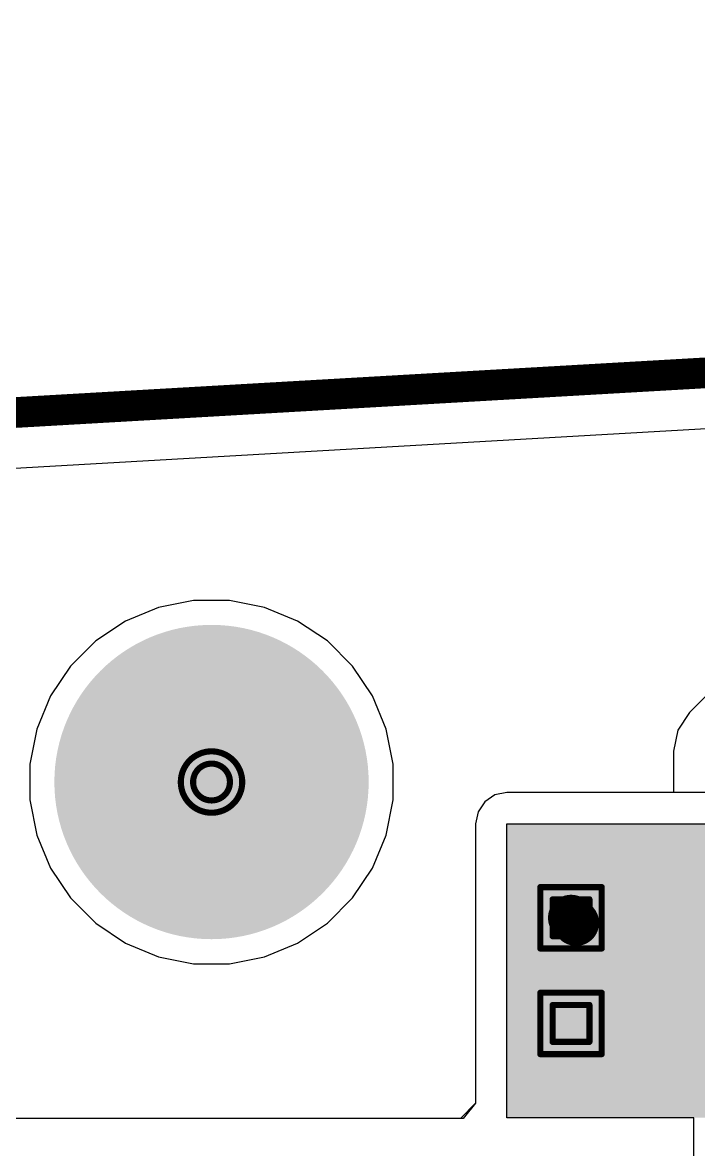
# Model space of a CAD drawing. Header units: inches. Extents: x 0 to 355, y -10 to 78.
# Drawn here: x 10.22 to 15.81, y 30.17 to 39.5 of the extents above; entities that cross this region are included whole.
import ezdxf

# ---------------------------------------------------------------- set-up
doc = ezdxf.new("R2010")
doc.units = ezdxf.units.IN
for name, color, linetype in [('Board Outline', 216, 'Continuous'), ('Bottom Layer', 5, 'Continuous'), ('Bottom Solder', 6, 'Continuous'), ('Drill Drawing', 1, 'Continuous'), ('Pad Holes', 156, 'Continuous'), ('Top Layer', 1, 'Continuous'), ('Top Solder', 216, 'Continuous'), ('Via Holes', 16, 'Continuous')]:
    doc.layers.add(name, color=color, linetype=linetype)

msp = doc.modelspace()

# ---------------------------------------------------------------- hatches: boundary and pattern name
at = {"layer": 'Bottom Layer'}
for points in [[(14.2240127, 30.43637042), (16.25036374, 30.43637042), (16.25036374, 32.8680445), (14.2240127, 32.8680445)], [(14.2240127, 30.91211242), (19.7443217, 30.91211242), (19.7443217, 32.31951118), (14.2240127, 32.31951118)]]:
    msp.add_hatch(color=5, dxfattribs=at).paths.add_polyline_path(points)
h = msp.add_hatch(color=5, dxfattribs=at)
edge = h.paths.add_edge_path()
edge.add_arc((14.7539202, 32.09091118), 0.2999994, 0, 360)
h = msp.add_hatch(color=5, dxfattribs=at)
edge = h.paths.add_edge_path()
edge.add_arc((14.7539202, 31.21691242), 0.2999994, 0, 360)
at = {"layer": 'Bottom Solder'}
h = msp.add_hatch(color=6, dxfattribs=at)
edge = h.paths.add_edge_path()
edge.add_arc((11.780012, 33.21401282), 0.1016, 0, 360)
at = {"layer": 'Pad Holes'}
h = msp.add_hatch(color=7, dxfattribs=at)
edge = h.paths.add_edge_path()
edge.add_arc((11.780012, 33.21401282), 1.29999994, 0, 360)
at = {"layer": 'Top Layer'}
msp.add_hatch(color=1, dxfattribs=at).paths.add_polyline_path([(14.2240127, 30.55651242), (16.78132026, 30.55651242), (16.78132026, 32.8680445), (14.2240127, 32.8680445)])
h = msp.add_hatch(color=1, dxfattribs=at)
edge = h.paths.add_edge_path()
edge.add_arc((14.7539202, 32.09091118), 0.2999994, 0, 360)
h = msp.add_hatch(color=1, dxfattribs=at)
edge = h.paths.add_edge_path()
edge.add_arc((14.7539202, 31.21691242), 0.2999994, 0, 360)
at = {"layer": 'Top Solder'}
h = msp.add_hatch(color=216, dxfattribs=at)
edge = h.paths.add_edge_path()
edge.add_arc((11.780012, 33.21401282), 0.1016, 0, 360)
at = {"layer": 'Via Holes'}
h = msp.add_hatch(color=7, dxfattribs=at)
edge = h.paths.add_edge_path()
edge.add_arc((14.7539202, 32.09091118), 0.1499997, 0, 360)
h = msp.add_hatch(color=7, dxfattribs=at)
edge = h.paths.add_edge_path()
edge.add_arc((14.7539202, 31.21691242), 0.1499997, 0, 360)

# ---------------------------------------------------------------- linework, layer by layer
at = {"layer": 'Board Outline'}
msp.add_lwpolyline([(1.27e-05, 35.6870127, 0.254, 0.254, 0), (64.07201054, 39.3700127, 0.254, 0.254, 0)], format="xyseb", dxfattribs=at)
at = {"layer": 'Bottom Layer'}
for p, q in [((0.5299202, 35.25551242), (20.9827622, 36.43414861999999)), ((11.63197826, 34.7170121), (11.34160292, 34.65925249999999)), ((11.92804574, 34.7170121), (11.63197826, 34.7170121)), ((12.21842108, 34.65925249999999), (11.92804574, 34.7170121)), ((11.34160292, 34.65925249999999), (11.0680754, 34.54595326)), ((12.4919486, 34.54595326), (12.21842108, 34.65925249999999)), ((11.0680754, 34.54595326), (10.82190622, 34.38146793999999)), ((12.73811778, 34.38146793999999), (12.4919486, 34.54595326)), ((10.82190622, 34.38146793999999), (10.61255688, 34.1721186)), ((12.94746712, 34.1721186), (12.73811778, 34.38146793999999)), ((16.184626, 34.23997978), (15.73505616, 33.79040994)), ((10.61255688, 34.1721186), (10.44807156, 33.92594941999999)), ((13.11195244, 33.92594941999999), (12.94746712, 34.1721186)), ((10.44807156, 33.92594941999999), (10.33477232, 33.6524219)), ((13.22525168, 33.6524219), (13.11195244, 33.92594941999999)), ((15.73505616, 33.79040994), (15.63681404, 33.64337949999999)), ((10.33477232, 33.6524219), (10.27701272, 33.36204656)), ((13.28301128, 33.36204656), (13.22525168, 33.6524219)), ((15.63681404, 33.64337949999999), (15.60231576, 33.46994322)), ((15.60231576, 33.46994322), (15.60231576, 33.12702036)), ((10.27701272, 33.36204656), (10.27701272, 33.06597908)), ((13.28301128, 33.06597908), (13.28301128, 33.36204656)), ((14.12490698, 33.10730742), (14.04088886, 33.05116834)), ((14.2240127, 33.12702036), (14.12490698, 33.10730742)), ((15.60231576, 33.12702036), (14.2240127, 33.12702036)), ((10.27701272, 33.06597908), (10.33477232, 32.77560374)), ((13.22525168, 32.77560374), (13.28301128, 33.06597908)), ((14.04088886, 33.05116834), (13.98474978, 32.96715022)), ((13.98474978, 32.96715022), (13.96503684, 32.8680445)), ((13.96503684, 32.8680445), (13.96503684, 32.31951118)), ((14.2240127, 30.43637042), (14.2240127, 32.8680445)), ((14.2240127, 32.8680445), (16.25036628, 32.8680445)), ((10.33477232, 32.77560374), (10.44807156, 32.50207622)), ((13.11195244, 32.50207622), (13.22525168, 32.77560374)), ((10.44807156, 32.50207622), (10.61255688, 32.25590704)), ((12.94746712, 32.25590704), (13.11195244, 32.50207622)), ((10.61255688, 32.25590704), (10.82190622, 32.04655769999999)), ((12.73811778, 32.04655769999999), (12.94746712, 32.25590704)), ((13.96503684, 32.31951118), (13.96503684, 30.91211242)), ((10.82190622, 32.04655769999999), (11.0680754, 31.88207238)), ((12.4919486, 31.88207238), (12.73811778, 32.04655769999999)), ((11.0680754, 31.88207238), (11.34160292, 31.76877314)), ((12.21842108, 31.76877314), (12.4919486, 31.88207238)), ((11.34160292, 31.76877314), (11.63197826, 31.71101354)), ((11.63197826, 31.71101354), (11.92804574, 31.71101354)), ((11.92804574, 31.71101354), (12.21842108, 31.76877314)), ((13.96503684, 30.91211242), (13.96503684, 30.55650988)), ((13.96503684, 30.55650988), (13.8408791, 30.42950734)), ((13.8408791, 30.42950734), (0.5299202, 30.42951242)), ((15.7699202, 30.43637042), (14.2240127, 30.43637042)), ((15.7699202, 23.3813477), (15.7699202, 30.43637042))]:
    msp.add_line(p, q, dxfattribs=at)
at = {"layer": 'Drill Drawing'}
for points in [[(12.034012, 33.21401282, 0.0508, 0.0508, 1), (11.526012, 33.21401282, 0.0508, 0.0508, 1)], [(11.932412, 33.21401282, 0.0508, 0.0508, 1), (11.627612, 33.21401282, 0.0508, 0.0508, 1)], [(11.513312, 33.21401282, 0.0254, 0.0254, 1), (11.538712, 33.21401282, 0.0254, 0.0254, 1)], [(11.614912, 33.21401282, 0.0254, 0.0254, 1), (11.640312, 33.21401282, 0.0254, 0.0254, 1)], [(11.919712, 33.21401282, 0.0254, 0.0254, 1), (11.945112, 33.21401282, 0.0254, 0.0254, 1)], [(12.021312, 33.21401282, 0.0254, 0.0254, 1), (12.046712, 33.21401282, 0.0254, 0.0254, 1)], [(14.4872202, 32.34491118, 0.0254, 0.0254, 1), (14.5126202, 32.34491118, 0.0254, 0.0254, 1)], [(14.4872202, 32.34491118, 0.0254, 0.0254, 1), (14.5126202, 32.34491118, 0.0254, 0.0254, 1)], [(14.9952202, 32.34491118, 0.0254, 0.0254, 1), (15.0206202, 32.34491118, 0.0254, 0.0254, 1)], [(14.9952202, 32.34491118, 0.0254, 0.0254, 1), (15.0206202, 32.34491118, 0.0254, 0.0254, 1)], [(14.5888202, 32.24331118, 0.0254, 0.0254, 1), (14.6142202, 32.24331118, 0.0254, 0.0254, 1)], [(14.5888202, 32.24331118, 0.0254, 0.0254, 1), (14.6142202, 32.24331118, 0.0254, 0.0254, 1)], [(14.8936202, 32.24331118, 0.0254, 0.0254, 1), (14.9190202, 32.24331118, 0.0254, 0.0254, 1)], [(14.8936202, 32.24331118, 0.0254, 0.0254, 1), (14.9190202, 32.24331118, 0.0254, 0.0254, 1)], [(14.5888202, 31.93851118, 0.0254, 0.0254, 1), (14.6142202, 31.93851118, 0.0254, 0.0254, 1)], [(14.5888202, 31.93851118, 0.0254, 0.0254, 1), (14.6142202, 31.93851118, 0.0254, 0.0254, 1)], [(14.8936202, 31.93851118, 0.0254, 0.0254, 1), (14.9190202, 31.93851118, 0.0254, 0.0254, 1)], [(14.8936202, 31.93851118, 0.0254, 0.0254, 1), (14.9190202, 31.93851118, 0.0254, 0.0254, 1)], [(14.4872202, 31.83691118, 0.0254, 0.0254, 1), (14.5126202, 31.83691118, 0.0254, 0.0254, 1)], [(14.4872202, 31.83691118, 0.0254, 0.0254, 1), (14.5126202, 31.83691118, 0.0254, 0.0254, 1)], [(14.9952202, 31.83691118, 0.0254, 0.0254, 1), (15.0206202, 31.83691118, 0.0254, 0.0254, 1)], [(14.9952202, 31.83691118, 0.0254, 0.0254, 1), (15.0206202, 31.83691118, 0.0254, 0.0254, 1)], [(14.4872202, 31.47091242, 0.0254, 0.0254, 1), (14.5126202, 31.47091242, 0.0254, 0.0254, 1)], [(14.4872202, 31.47091242, 0.0254, 0.0254, 1), (14.5126202, 31.47091242, 0.0254, 0.0254, 1)], [(14.9952202, 31.47091242, 0.0254, 0.0254, 1), (15.0206202, 31.47091242, 0.0254, 0.0254, 1)], [(14.9952202, 31.47091242, 0.0254, 0.0254, 1), (15.0206202, 31.47091242, 0.0254, 0.0254, 1)], [(14.5888202, 31.36931242, 0.0254, 0.0254, 1), (14.6142202, 31.36931242, 0.0254, 0.0254, 1)], [(14.5888202, 31.36931242, 0.0254, 0.0254, 1), (14.6142202, 31.36931242, 0.0254, 0.0254, 1)], [(14.8936202, 31.36931242, 0.0254, 0.0254, 1), (14.9190202, 31.36931242, 0.0254, 0.0254, 1)], [(14.8936202, 31.36931242, 0.0254, 0.0254, 1), (14.9190202, 31.36931242, 0.0254, 0.0254, 1)], [(14.5888202, 31.06451242, 0.0254, 0.0254, 1), (14.6142202, 31.06451242, 0.0254, 0.0254, 1)], [(14.5888202, 31.06451242, 0.0254, 0.0254, 1), (14.6142202, 31.06451242, 0.0254, 0.0254, 1)], [(14.8936202, 31.06451242, 0.0254, 0.0254, 1), (14.9190202, 31.06451242, 0.0254, 0.0254, 1)], [(14.8936202, 31.06451242, 0.0254, 0.0254, 1), (14.9190202, 31.06451242, 0.0254, 0.0254, 1)], [(14.4872202, 30.96291241999999, 0.0254, 0.0254, 1), (14.5126202, 30.96291241999999, 0.0254, 0.0254, 1)], [(14.4872202, 30.96291241999999, 0.0254, 0.0254, 1), (14.5126202, 30.96291241999999, 0.0254, 0.0254, 1)], [(14.9952202, 30.96291241999999, 0.0254, 0.0254, 1), (15.0206202, 30.96291241999999, 0.0254, 0.0254, 1)], [(14.9952202, 30.96291241999999, 0.0254, 0.0254, 1), (15.0206202, 30.96291241999999, 0.0254, 0.0254, 1)]]:
    msp.add_lwpolyline(points, format="xyseb", close=True, dxfattribs=at)
for points in [[(14.4999202, 32.34491118, 0.0508, 0.0508, 0), (15.0079202, 32.34491118, 0.0508, 0.0508, 0)], [(14.4999202, 31.83691118, 0.0508, 0.0508, 0), (14.4999202, 32.34491118, 0.0508, 0.0508, 0)], [(15.0079202, 31.83691118, 0.0508, 0.0508, 0), (15.0079202, 32.34491118, 0.0508, 0.0508, 0)], [(14.6015202, 32.24331118, 0.0508, 0.0508, 0), (14.9063202, 32.24331118, 0.0508, 0.0508, 0)], [(14.6015202, 31.93851118, 0.0508, 0.0508, 0), (14.6015202, 32.24331118, 0.0508, 0.0508, 0)], [(14.9063202, 31.93851118, 0.0508, 0.0508, 0), (14.9063202, 32.24331118, 0.0508, 0.0508, 0)], [(14.6015202, 31.93851118, 0.0508, 0.0508, 0), (14.9063202, 31.93851118, 0.0508, 0.0508, 0)], [(14.4999202, 31.83691118, 0.0508, 0.0508, 0), (15.0079202, 31.83691118, 0.0508, 0.0508, 0)], [(14.4999202, 31.47091242, 0.0508, 0.0508, 0), (15.0079202, 31.47091242, 0.0508, 0.0508, 0)], [(14.4999202, 30.96291241999999, 0.0508, 0.0508, 0), (14.4999202, 31.47091242, 0.0508, 0.0508, 0)], [(15.0079202, 30.96291241999999, 0.0508, 0.0508, 0), (15.0079202, 31.47091242, 0.0508, 0.0508, 0)], [(14.6015202, 31.36931242, 0.0508, 0.0508, 0), (14.9063202, 31.36931242, 0.0508, 0.0508, 0)], [(14.6015202, 31.06451242, 0.0508, 0.0508, 0), (14.6015202, 31.36931242, 0.0508, 0.0508, 0)], [(14.9063202, 31.06451242, 0.0508, 0.0508, 0), (14.9063202, 31.36931242, 0.0508, 0.0508, 0)], [(14.6015202, 31.06451242, 0.0508, 0.0508, 0), (14.9063202, 31.06451242, 0.0508, 0.0508, 0)], [(14.4999202, 30.96291241999999, 0.0508, 0.0508, 0), (15.0079202, 30.96291241999999, 0.0508, 0.0508, 0)]]:
    msp.add_lwpolyline(points, format="xyseb", dxfattribs=at)
at = {"layer": 'Top Layer'}
for p, q in [((0.5299202, 35.25551242), (22.89626612, 36.54441764)), ((11.63197826, 34.7170121), (11.34160292, 34.65925249999999)), ((11.92804574, 34.7170121), (11.63197826, 34.7170121)), ((12.21842108, 34.65925249999999), (11.92804574, 34.7170121)), ((11.34160292, 34.65925249999999), (11.0680754, 34.54595326)), ((12.4919486, 34.54595326), (12.21842108, 34.65925249999999)), ((11.0680754, 34.54595326), (10.82190622, 34.38146793999999)), ((12.73811778, 34.38146793999999), (12.4919486, 34.54595326)), ((10.82190622, 34.38146793999999), (10.61255688, 34.1721186)), ((12.94746712, 34.1721186), (12.73811778, 34.38146793999999)), ((10.61255688, 34.1721186), (10.44807156, 33.92594941999999)), ((13.11195244, 33.92594941999999), (12.94746712, 34.1721186)), ((10.44807156, 33.92594941999999), (10.33477232, 33.6524219)), ((13.22525168, 33.6524219), (13.11195244, 33.92594941999999)), ((10.33477232, 33.6524219), (10.27701272, 33.36204656)), ((13.28301128, 33.36204656), (13.22525168, 33.6524219)), ((10.27701272, 33.36204656), (10.27701272, 33.06597908)), ((13.28301128, 33.06597908), (13.28301128, 33.36204656)), ((14.12490698, 33.10730742), (14.04088886, 33.05116834)), ((14.2240127, 33.12702036), (14.12490698, 33.10730742)), ((16.78132026, 33.12702036), (14.2240127, 33.12702036)), ((10.27701272, 33.06597908), (10.33477232, 32.77560374)), ((13.22525168, 32.77560374), (13.28301128, 33.06597908)), ((14.04088886, 33.05116834), (13.98474978, 32.96715022)), ((13.98474978, 32.96715022), (13.96503684, 32.8680445)), ((13.96503684, 32.8680445), (13.96503684, 30.55650988)), ((10.33477232, 32.77560374), (10.44807156, 32.50207622)), ((13.11195244, 32.50207622), (13.22525168, 32.77560374)), ((10.44807156, 32.50207622), (10.61255688, 32.25590704)), ((12.94746712, 32.25590704), (13.11195244, 32.50207622)), ((10.61255688, 32.25590704), (10.82190622, 32.04655769999999)), ((12.73811778, 32.04655769999999), (12.94746712, 32.25590704)), ((10.82190622, 32.04655769999999), (11.0680754, 31.88207238)), ((12.4919486, 31.88207238), (12.73811778, 32.04655769999999)), ((11.0680754, 31.88207238), (11.34160292, 31.76877314)), ((12.21842108, 31.76877314), (12.4919486, 31.88207238)), ((11.34160292, 31.76877314), (11.63197826, 31.71101354)), ((11.63197826, 31.71101354), (11.92804574, 31.71101354)), ((11.92804574, 31.71101354), (12.21842108, 31.76877314)), ((13.96503684, 30.55650988), (13.86227606, 30.42950734)), ((13.86227606, 30.42950734), (0.5299202, 30.42951242))]:
    msp.add_line(p, q, dxfattribs=at)
msp.add_lwpolyline([(14.7539202, 32.09091118, 0.3809999999999999, 0.3809999999999999, 0), (14.79582258, 32.0490088, 0.3809999999999999, 0.3809999999999999, 0)], format="xyseb", dxfattribs=at)
for points in [[(14.6586702, 32.09091118, 0.1905, 0.1905, 1), (14.8491702, 32.09091118, 0.1905, 0.1905, 1)], [(14.70057258, 32.0490088, 0.1905, 0.1905, 1), (14.89107258, 32.0490088, 0.1905, 0.1905, 1)]]:
    msp.add_lwpolyline(points, format="xyseb", close=True, dxfattribs=at)

doc.saveas('drawing.dxf')
